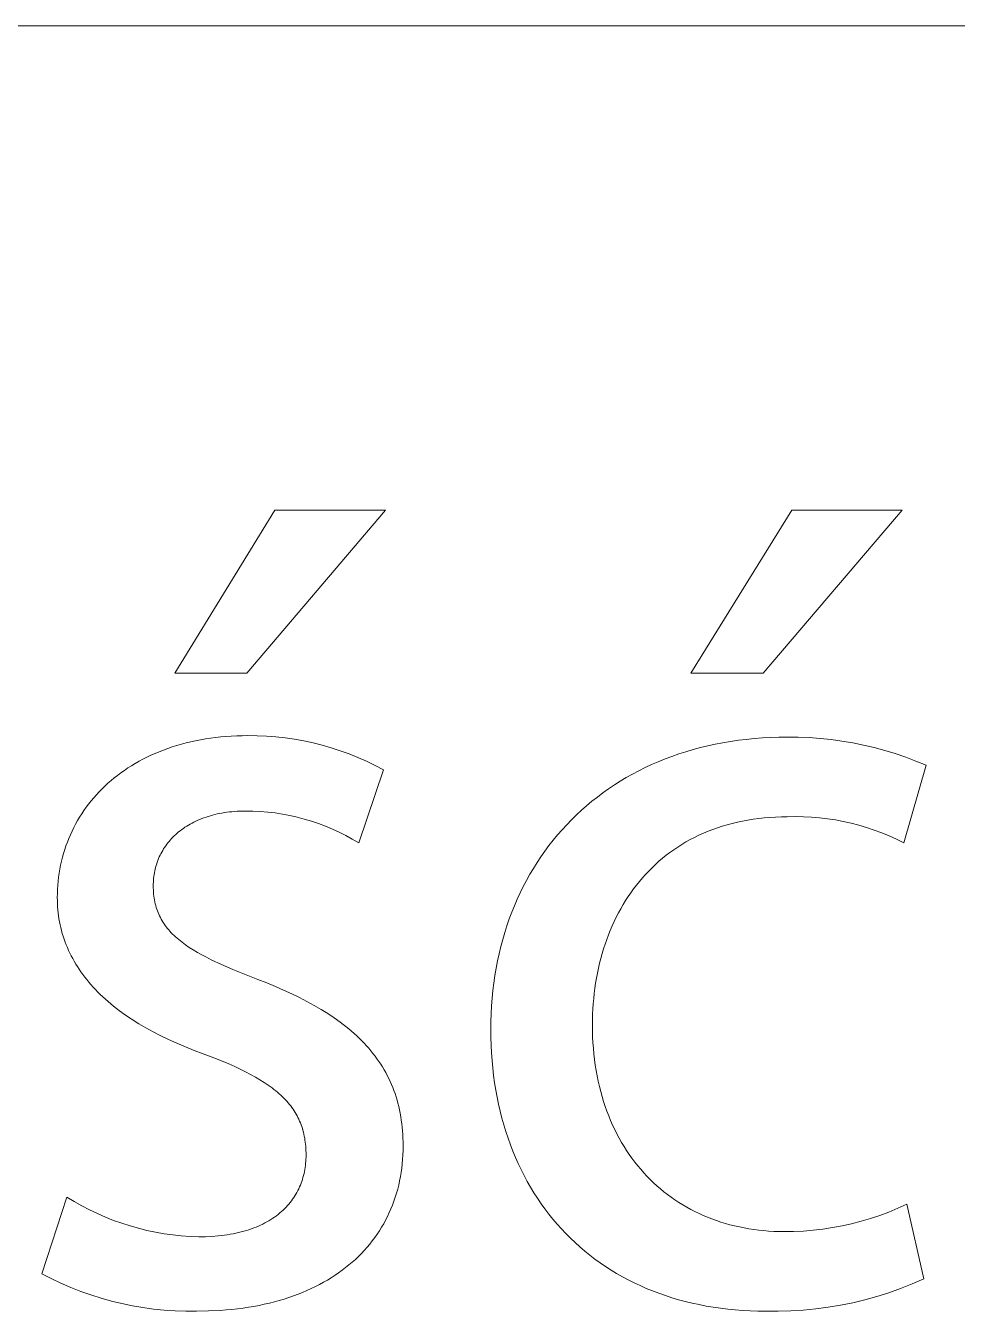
# Model space of a CAD drawing. Header units: millimetres. Extents: x 3269 to 7089, y 1744 to 4413.
# Drawn here: x 6571.49 to 6602.75, y 1807.41 to 1850.54 of the extents above; entities that cross this region are included whole.
import ezdxf

# ---------------------------------------------------------------- set-up
doc = ezdxf.new("R2010")
doc.units = ezdxf.units.MM
doc.header["$MEASUREMENT"] = 0
doc.layers.add('Domyślny', color=7, linetype='Continuous', true_color=0x000000)

msp = doc.modelspace()

# ---------------------------------------------------------------- linework, layer by layer
at = {"layer": 'Domyślny', "color": 18, "lineweight": 15, "true_color": 0x000000}
for p, q in [((5644.925, 1850.541), (7084.909, 1850.541)), ((6576.498, 1828.824), (6579.856, 1834.293)), ((6583.57, 1834.293), (6578.915, 1828.824)), ((6579.856, 1834.293), (6583.57, 1834.293)), ((6593.814, 1828.824), (6597.198, 1834.293)), ((6600.9, 1834.293), (6596.231, 1828.824)), ((6597.198, 1834.293), (6600.9, 1834.293)), ((6578.915, 1828.824), (6576.498, 1828.824)), ((6596.231, 1828.824), (6593.814, 1828.824)), ((6576.872, 1826.478), (6577.031, 1826.517)), ((6577.031, 1826.517), (6577.193, 1826.552)), ((6577.193, 1826.552), (6577.356, 1826.584)), ((6577.356, 1826.584), (6577.523, 1826.613)), ((6577.523, 1826.613), (6577.692, 1826.639)), ((6577.692, 1826.639), (6577.863, 1826.662)), ((6577.863, 1826.662), (6578.036, 1826.681)), ((6578.036, 1826.681), (6578.212, 1826.696)), ((6578.212, 1826.696), (6578.391, 1826.709)), ((6578.391, 1826.709), (6578.572, 1826.718)), ((6578.572, 1826.718), (6578.755, 1826.723)), ((6578.755, 1826.723), (6578.94, 1826.725)), ((6578.94, 1826.725), (6579.257, 1826.722)), ((6579.257, 1826.722), (6579.573, 1826.708)), ((6579.573, 1826.708), (6579.888, 1826.683)), ((6579.888, 1826.683), (6580.203, 1826.648)), ((6580.203, 1826.648), (6580.516, 1826.602)), ((6580.516, 1826.602), (6580.827, 1826.546)), ((6580.827, 1826.546), (6581.136, 1826.479)), ((6594.883, 1826.486), (6595.142, 1826.529)), ((6595.142, 1826.529), (6595.404, 1826.567)), ((6595.404, 1826.567), (6595.669, 1826.6)), ((6595.669, 1826.6), (6595.938, 1826.626)), ((6595.938, 1826.626), (6596.21, 1826.647)), ((6596.21, 1826.647), (6596.485, 1826.662)), ((6596.485, 1826.662), (6596.764, 1826.671)), ((6596.764, 1826.671), (6597.045, 1826.674)), ((6597.045, 1826.674), (6597.413, 1826.672)), ((6597.413, 1826.672), (6597.781, 1826.657)), ((6597.781, 1826.657), (6598.148, 1826.632)), ((6598.148, 1826.632), (6598.514, 1826.594)), ((6598.514, 1826.594), (6598.879, 1826.544)), ((6598.879, 1826.544), (6599.242, 1826.483)), ((6575.695, 1826.064), (6575.833, 1826.126)), ((6575.833, 1826.126), (6575.974, 1826.185)), ((6575.974, 1826.185), (6576.117, 1826.241)), ((6576.117, 1826.241), (6576.263, 1826.295)), ((6576.263, 1826.295), (6576.411, 1826.345)), ((6576.411, 1826.345), (6576.562, 1826.392)), ((6576.562, 1826.392), (6576.716, 1826.437)), ((6576.716, 1826.437), (6576.872, 1826.478)), ((6581.136, 1826.479), (6581.443, 1826.402)), ((6581.443, 1826.402), (6581.747, 1826.315)), ((6581.747, 1826.315), (6582.048, 1826.217)), ((6582.048, 1826.217), (6582.346, 1826.109)), ((6582.346, 1826.109), (6582.639, 1825.992)), ((6593.172, 1826.028), (6593.405, 1826.109)), ((6593.405, 1826.109), (6593.643, 1826.185)), ((6593.643, 1826.185), (6593.884, 1826.256)), ((6593.884, 1826.256), (6594.128, 1826.322)), ((6594.128, 1826.322), (6594.376, 1826.382)), ((6594.376, 1826.382), (6594.628, 1826.436)), ((6594.628, 1826.436), (6594.883, 1826.486)), ((6599.242, 1826.483), (6599.603, 1826.41)), ((6599.603, 1826.41), (6599.961, 1826.326)), ((6599.961, 1826.326), (6600.316, 1826.229)), ((6600.316, 1826.229), (6600.668, 1826.122)), ((6600.668, 1826.122), (6601.017, 1826.003)), ((6574.924, 1825.639), (6575.046, 1825.716)), ((6575.046, 1825.716), (6575.17, 1825.791)), ((6575.17, 1825.791), (6575.297, 1825.863)), ((6575.297, 1825.863), (6575.427, 1825.933)), ((6575.427, 1825.933), (6575.56, 1826)), ((6575.56, 1826), (6575.695, 1826.064)), ((6582.639, 1825.992), (6582.929, 1825.864)), ((6582.929, 1825.864), (6583.214, 1825.727)), ((6583.214, 1825.727), (6583.494, 1825.58)), ((6592.061, 1825.544), (6592.275, 1825.651)), ((6592.275, 1825.651), (6592.494, 1825.753)), ((6592.494, 1825.753), (6592.716, 1825.849)), ((6592.716, 1825.849), (6592.942, 1825.941)), ((6592.942, 1825.941), (6593.172, 1826.028)), ((6601.701, 1825.732), (6600.95, 1823.125)), ((6601.017, 1826.003), (6601.361, 1825.873)), ((6601.361, 1825.873), (6601.701, 1825.732)), ((6574.359, 1825.216), (6574.466, 1825.305)), ((6574.466, 1825.305), (6574.576, 1825.392)), ((6574.576, 1825.392), (6574.689, 1825.477)), ((6574.689, 1825.477), (6574.805, 1825.559)), ((6574.805, 1825.559), (6574.924, 1825.639)), ((6583.494, 1825.58), (6582.667, 1823.125)), ((6591.441, 1825.196), (6591.644, 1825.317)), ((6591.644, 1825.317), (6591.85, 1825.433)), ((6591.85, 1825.433), (6592.061, 1825.544)), ((6573.866, 1824.738), (6573.959, 1824.838)), ((6573.959, 1824.838), (6574.054, 1824.936)), ((6574.054, 1824.936), (6574.153, 1825.032)), ((6574.153, 1825.032), (6574.254, 1825.125)), ((6574.254, 1825.125), (6574.359, 1825.216)), ((6590.672, 1824.665), (6590.858, 1824.805)), ((6590.858, 1824.805), (6591.048, 1824.94)), ((6591.048, 1824.94), (6591.243, 1825.07)), ((6591.243, 1825.07), (6591.441, 1825.196)), ((6573.525, 1824.32), (6573.606, 1824.427)), ((6573.606, 1824.427), (6573.689, 1824.533)), ((6573.689, 1824.533), (6573.776, 1824.637)), ((6573.776, 1824.637), (6573.866, 1824.738)), ((6590.139, 1824.22), (6590.312, 1824.373)), ((6590.312, 1824.373), (6590.49, 1824.521)), ((6590.49, 1824.521), (6590.672, 1824.665)), ((6573.234, 1823.872), (6573.302, 1823.986)), ((6573.302, 1823.986), (6573.373, 1824.099)), ((6573.373, 1824.099), (6573.448, 1824.21)), ((6573.448, 1824.21), (6573.525, 1824.32)), ((6577.403, 1823.942), (6577.335, 1823.915)), ((6577.473, 1823.968), (6577.403, 1823.942)), ((6577.544, 1823.993), (6577.473, 1823.968)), ((6577.616, 1824.017), (6577.544, 1823.993)), ((6577.69, 1824.039), (6577.616, 1824.017)), ((6577.765, 1824.059), (6577.69, 1824.039)), ((6577.842, 1824.079), (6577.765, 1824.059)), ((6577.92, 1824.097), (6577.842, 1824.079)), ((6577.999, 1824.113), (6577.92, 1824.097)), ((6578.079, 1824.128), (6577.999, 1824.113)), ((6578.161, 1824.141), (6578.079, 1824.128)), ((6578.245, 1824.153), (6578.161, 1824.141)), ((6578.329, 1824.164), (6578.245, 1824.153)), ((6578.415, 1824.173), (6578.329, 1824.164)), ((6578.502, 1824.18), (6578.415, 1824.173)), ((6578.591, 1824.186), (6578.502, 1824.18)), ((6578.68, 1824.19), (6578.591, 1824.186)), ((6578.772, 1824.192), (6578.68, 1824.19)), ((6578.864, 1824.193), (6578.772, 1824.192)), ((6579.114, 1824.19), (6578.864, 1824.193)), ((6579.364, 1824.178), (6579.114, 1824.19)), ((6579.613, 1824.158), (6579.364, 1824.178)), ((6579.862, 1824.129), (6579.613, 1824.158)), ((6580.109, 1824.091), (6579.862, 1824.129)), ((6580.355, 1824.044), (6580.109, 1824.091)), ((6580.599, 1823.989), (6580.355, 1824.044)), ((6580.841, 1823.926), (6580.599, 1823.989)), ((6581.08, 1823.854), (6580.841, 1823.926)), ((6589.806, 1823.902), (6589.97, 1824.063)), ((6589.97, 1824.063), (6590.139, 1824.22)), ((6596.086, 1823.946), (6595.902, 1823.922)), ((6596.272, 1823.966), (6596.086, 1823.946)), ((6596.461, 1823.982), (6596.272, 1823.966)), ((6596.653, 1823.993), (6596.461, 1823.982)), ((6596.848, 1824), (6596.653, 1823.993)), ((6597.045, 1824.002), (6596.848, 1824)), ((6597.315, 1824.008), (6597.045, 1824.002)), ((6597.585, 1824.005), (6597.315, 1824.008)), ((6597.854, 1823.992), (6597.585, 1824.005)), ((6598.123, 1823.97), (6597.854, 1823.992)), ((6598.391, 1823.938), (6598.123, 1823.97)), ((6598.658, 1823.898), (6598.391, 1823.938)), ((6572.992, 1823.397), (6573.048, 1823.518)), ((6573.048, 1823.518), (6573.107, 1823.638)), ((6573.107, 1823.638), (6573.169, 1823.756)), ((6573.169, 1823.756), (6573.234, 1823.872)), ((6576.624, 1823.493), (6576.574, 1823.451)), ((6576.676, 1823.534), (6576.624, 1823.493)), ((6576.728, 1823.574), (6576.676, 1823.534)), ((6576.783, 1823.614), (6576.728, 1823.574)), ((6576.838, 1823.652), (6576.783, 1823.614)), ((6576.895, 1823.689), (6576.838, 1823.652)), ((6576.954, 1823.725), (6576.895, 1823.689)), ((6577.014, 1823.759), (6576.954, 1823.725)), ((6577.075, 1823.793), (6577.014, 1823.759)), ((6577.138, 1823.825), (6577.075, 1823.793)), ((6577.202, 1823.856), (6577.138, 1823.825)), ((6577.268, 1823.886), (6577.202, 1823.856)), ((6577.335, 1823.915), (6577.268, 1823.886)), ((6581.317, 1823.774), (6581.08, 1823.854)), ((6581.551, 1823.686), (6581.317, 1823.774)), ((6581.782, 1823.589), (6581.551, 1823.686)), ((6582.009, 1823.485), (6581.782, 1823.589)), ((6589.339, 1823.394), (6589.49, 1823.568)), ((6589.49, 1823.568), (6589.646, 1823.737)), ((6589.646, 1823.737), (6589.806, 1823.902)), ((6594.385, 1823.516), (6594.231, 1823.452)), ((6594.542, 1823.577), (6594.385, 1823.516)), ((6594.702, 1823.634), (6594.542, 1823.577)), ((6594.864, 1823.687), (6594.702, 1823.634)), ((6595.03, 1823.736), (6594.864, 1823.687)), ((6595.198, 1823.782), (6595.03, 1823.736)), ((6595.37, 1823.823), (6595.198, 1823.782)), ((6595.545, 1823.86), (6595.37, 1823.823)), ((6595.722, 1823.893), (6595.545, 1823.86)), ((6595.902, 1823.922), (6595.722, 1823.893)), ((6598.923, 1823.847), (6598.658, 1823.898)), ((6599.187, 1823.788), (6598.923, 1823.847)), ((6599.448, 1823.72), (6599.187, 1823.788)), ((6599.706, 1823.643), (6599.448, 1823.72)), ((6599.962, 1823.557), (6599.706, 1823.643)), ((6600.215, 1823.462), (6599.962, 1823.557)), ((6572.845, 1823.026), (6572.891, 1823.151)), ((6572.891, 1823.151), (6572.94, 1823.275)), ((6572.94, 1823.275), (6572.992, 1823.397)), ((6576.228, 1823.078), (6576.191, 1823.028)), ((6576.266, 1823.128), (6576.228, 1823.078)), ((6576.305, 1823.177), (6576.266, 1823.128)), ((6576.347, 1823.225), (6576.305, 1823.177)), ((6576.389, 1823.272), (6576.347, 1823.225)), ((6576.433, 1823.318), (6576.389, 1823.272)), ((6576.479, 1823.363), (6576.433, 1823.318)), ((6576.526, 1823.407), (6576.479, 1823.363)), ((6576.574, 1823.451), (6576.526, 1823.407)), ((6582.233, 1823.372), (6582.009, 1823.485)), ((6582.452, 1823.252), (6582.233, 1823.372)), ((6582.667, 1823.125), (6582.452, 1823.252)), ((6589.05, 1823.035), (6589.192, 1823.217)), ((6589.192, 1823.217), (6589.339, 1823.394)), ((6593.507, 1823.074), (6593.372, 1822.988)), ((6593.646, 1823.157), (6593.507, 1823.074)), ((6593.788, 1823.236), (6593.646, 1823.157)), ((6593.933, 1823.311), (6593.788, 1823.236)), ((6594.081, 1823.383), (6593.933, 1823.311)), ((6594.231, 1823.452), (6594.081, 1823.383)), ((6600.464, 1823.358), (6600.215, 1823.462)), ((6600.709, 1823.246), (6600.464, 1823.358)), ((6600.95, 1823.125), (6600.709, 1823.246)), ((6572.695, 1822.512), (6572.727, 1822.643)), ((6572.727, 1822.643), (6572.763, 1822.772)), ((6572.763, 1822.772), (6572.803, 1822.9)), ((6572.803, 1822.9), (6572.845, 1823.026)), ((6575.977, 1822.653), (6575.952, 1822.597)), ((6576.003, 1822.709), (6575.977, 1822.653)), ((6576.03, 1822.764), (6576.003, 1822.709)), ((6576.059, 1822.818), (6576.03, 1822.764)), ((6576.09, 1822.872), (6576.059, 1822.818)), ((6576.122, 1822.925), (6576.09, 1822.872)), ((6576.156, 1822.977), (6576.122, 1822.925)), ((6576.191, 1823.028), (6576.156, 1822.977)), ((6588.652, 1822.468), (6588.78, 1822.661)), ((6588.78, 1822.661), (6588.913, 1822.85)), ((6588.913, 1822.85), (6589.05, 1823.035)), ((6592.983, 1822.71), (6592.859, 1822.611)), ((6593.109, 1822.806), (6592.983, 1822.71)), ((6593.239, 1822.898), (6593.109, 1822.806)), ((6593.372, 1822.988), (6593.239, 1822.898)), ((6572.617, 1822.115), (6572.64, 1822.248)), ((6572.64, 1822.248), (6572.666, 1822.381)), ((6572.666, 1822.381), (6572.695, 1822.512)), ((6575.838, 1822.246), (6575.824, 1822.186)), ((6575.853, 1822.306), (6575.838, 1822.246)), ((6575.87, 1822.365), (6575.853, 1822.306)), ((6575.888, 1822.424), (6575.87, 1822.365)), ((6575.908, 1822.482), (6575.888, 1822.424)), ((6575.929, 1822.54), (6575.908, 1822.482)), ((6575.952, 1822.597), (6575.929, 1822.54)), ((6588.41, 1822.072), (6588.529, 1822.272)), ((6588.529, 1822.272), (6588.652, 1822.468)), ((6592.507, 1822.294), (6592.396, 1822.183)), ((6592.622, 1822.403), (6592.507, 1822.294)), ((6592.739, 1822.508), (6592.622, 1822.403)), ((6592.859, 1822.611), (6592.739, 1822.508)), ((6572.57, 1821.708), (6572.583, 1821.845)), ((6572.583, 1821.845), (6572.598, 1821.98)), ((6572.598, 1821.98), (6572.617, 1822.115)), ((6575.776, 1821.814), (6575.774, 1821.751)), ((6575.78, 1821.877), (6575.776, 1821.814)), ((6575.786, 1821.94), (6575.78, 1821.877)), ((6575.793, 1822.002), (6575.786, 1821.94)), ((6575.802, 1822.064), (6575.793, 1822.002)), ((6575.812, 1822.125), (6575.802, 1822.064)), ((6575.824, 1822.186), (6575.812, 1822.125)), ((6588.188, 1821.661), (6588.297, 1821.868)), ((6588.297, 1821.868), (6588.41, 1822.072)), ((6592.081, 1821.831), (6591.982, 1821.708)), ((6592.183, 1821.951), (6592.081, 1821.831)), ((6592.288, 1822.069), (6592.183, 1821.951)), ((6592.396, 1822.183), (6592.288, 1822.069)), ((6572.555, 1821.293), (6572.556, 1821.432)), ((6572.556, 1821.432), (6572.562, 1821.57)), ((6572.562, 1821.57), (6572.57, 1821.708)), ((6575.774, 1821.751), (6575.773, 1821.687)), ((6575.773, 1821.687), (6575.774, 1821.616)), ((6575.774, 1821.616), (6575.776, 1821.546)), ((6575.776, 1821.546), (6575.78, 1821.476)), ((6575.78, 1821.476), (6575.786, 1821.408)), ((6575.786, 1821.408), (6575.793, 1821.342)), ((6575.793, 1821.342), (6575.802, 1821.276)), ((6587.985, 1821.236), (6588.084, 1821.45)), ((6588.084, 1821.45), (6588.188, 1821.661)), ((6591.794, 1821.455), (6591.705, 1821.324)), ((6591.887, 1821.583), (6591.794, 1821.455)), ((6591.982, 1821.708), (6591.887, 1821.583)), ((6572.556, 1821.19), (6572.555, 1821.293)), ((6572.559, 1821.087), (6572.556, 1821.19)), ((6572.565, 1820.984), (6572.559, 1821.087)), ((6572.573, 1820.882), (6572.565, 1820.984)), ((6575.802, 1821.276), (6575.813, 1821.211)), ((6575.813, 1821.211), (6575.825, 1821.148)), ((6575.825, 1821.148), (6575.839, 1821.086)), ((6575.839, 1821.086), (6575.855, 1821.024)), ((6575.855, 1821.024), (6575.872, 1820.964)), ((6575.872, 1820.964), (6575.891, 1820.904)), ((6575.891, 1820.904), (6575.911, 1820.846)), ((6587.802, 1820.798), (6587.891, 1821.018)), ((6587.891, 1821.018), (6587.985, 1821.236)), ((6591.455, 1820.917), (6591.379, 1820.776)), ((6591.535, 1821.055), (6591.455, 1820.917)), ((6591.618, 1821.191), (6591.535, 1821.055)), ((6591.705, 1821.324), (6591.618, 1821.191)), ((6572.584, 1820.781), (6572.573, 1820.882)), ((6572.596, 1820.68), (6572.584, 1820.781)), ((6572.611, 1820.58), (6572.596, 1820.68)), ((6572.629, 1820.481), (6572.611, 1820.58)), ((6572.649, 1820.382), (6572.629, 1820.481)), ((6575.911, 1820.846), (6575.934, 1820.788)), ((6575.934, 1820.788), (6575.958, 1820.732)), ((6575.958, 1820.732), (6575.983, 1820.676)), ((6575.983, 1820.676), (6576.011, 1820.621)), ((6576.011, 1820.621), (6576.04, 1820.567)), ((6576.04, 1820.567), (6576.07, 1820.514)), ((6576.07, 1820.514), (6576.103, 1820.461)), ((6587.64, 1820.346), (6587.719, 1820.574)), ((6587.719, 1820.574), (6587.802, 1820.798)), ((6591.235, 1820.488), (6591.168, 1820.341)), ((6591.305, 1820.633), (6591.235, 1820.488)), ((6591.379, 1820.776), (6591.305, 1820.633)), ((6572.671, 1820.284), (6572.649, 1820.382)), ((6572.695, 1820.186), (6572.671, 1820.284)), ((6572.722, 1820.089), (6572.695, 1820.186)), ((6572.751, 1819.992), (6572.722, 1820.089)), ((6576.103, 1820.461), (6576.137, 1820.409)), ((6576.137, 1820.409), (6576.173, 1820.358)), ((6576.173, 1820.358), (6576.21, 1820.308)), ((6576.21, 1820.308), (6576.25, 1820.258)), ((6576.25, 1820.258), (6576.291, 1820.209)), ((6576.291, 1820.209), (6576.334, 1820.161)), ((6576.334, 1820.161), (6576.378, 1820.113)), ((6576.378, 1820.113), (6576.424, 1820.066)), ((6576.424, 1820.066), (6576.472, 1820.019)), ((6587.498, 1819.883), (6587.566, 1820.116)), ((6587.566, 1820.116), (6587.64, 1820.346)), ((6591.104, 1820.191), (6591.043, 1820.04)), ((6591.168, 1820.341), (6591.104, 1820.191)), ((6572.783, 1819.897), (6572.751, 1819.992)), ((6572.817, 1819.801), (6572.783, 1819.897)), ((6572.853, 1819.707), (6572.817, 1819.801)), ((6572.892, 1819.613), (6572.853, 1819.707)), ((6572.933, 1819.52), (6572.892, 1819.613)), ((6576.472, 1820.019), (6576.522, 1819.973)), ((6576.522, 1819.973), (6576.573, 1819.928)), ((6576.573, 1819.928), (6576.627, 1819.883)), ((6576.627, 1819.883), (6576.682, 1819.838)), ((6576.682, 1819.838), (6576.738, 1819.794)), ((6576.738, 1819.794), (6576.797, 1819.75)), ((6576.797, 1819.75), (6576.857, 1819.707)), ((6576.857, 1819.707), (6576.983, 1819.621)), ((6576.983, 1819.621), (6577.116, 1819.536)), ((6587.377, 1819.407), (6587.435, 1819.647)), ((6587.435, 1819.647), (6587.498, 1819.883)), ((6590.931, 1819.731), (6590.88, 1819.573)), ((6590.985, 1819.886), (6590.931, 1819.731)), ((6591.043, 1820.04), (6590.985, 1819.886)), ((6572.976, 1819.427), (6572.933, 1819.52)), ((6573.022, 1819.335), (6572.976, 1819.427)), ((6573.07, 1819.244), (6573.022, 1819.335)), ((6573.12, 1819.153), (6573.07, 1819.244)), ((6577.116, 1819.536), (6577.257, 1819.453)), ((6577.257, 1819.453), (6577.404, 1819.37)), ((6577.404, 1819.37), (6577.559, 1819.288)), ((6577.559, 1819.288), (6577.721, 1819.206)), ((6577.721, 1819.206), (6578.067, 1819.044)), ((6587.325, 1819.165), (6587.377, 1819.407)), ((6590.788, 1819.253), (6590.746, 1819.09)), ((6590.832, 1819.414), (6590.788, 1819.253)), ((6590.88, 1819.573), (6590.832, 1819.414)), ((6573.173, 1819.063), (6573.12, 1819.153)), ((6573.229, 1818.974), (6573.173, 1819.063)), ((6573.286, 1818.886), (6573.229, 1818.974)), ((6573.347, 1818.798), (6573.286, 1818.886)), ((6573.409, 1818.711), (6573.347, 1818.798)), ((6578.067, 1819.044), (6578.443, 1818.88)), ((6578.443, 1818.88), (6579.284, 1818.545)), ((6587.236, 1818.673), (6587.277, 1818.92)), ((6587.277, 1818.92), (6587.325, 1819.165)), ((6590.673, 1818.759), (6590.642, 1818.591)), ((6590.708, 1818.925), (6590.673, 1818.759)), ((6590.746, 1819.09), (6590.708, 1818.925)), ((6573.474, 1818.624), (6573.409, 1818.711)), ((6573.542, 1818.539), (6573.474, 1818.624)), ((6573.611, 1818.454), (6573.542, 1818.539)), ((6573.684, 1818.37), (6573.611, 1818.454)), ((6573.758, 1818.286), (6573.684, 1818.37)), ((6579.284, 1818.545), (6579.581, 1818.429)), ((6579.581, 1818.429), (6579.869, 1818.31)), ((6587.169, 1818.169), (6587.199, 1818.422)), ((6587.199, 1818.422), (6587.236, 1818.673)), ((6590.614, 1818.422), (6590.589, 1818.251)), ((6590.642, 1818.591), (6590.614, 1818.422)), ((6573.835, 1818.204), (6573.758, 1818.286)), ((6573.915, 1818.122), (6573.835, 1818.204)), ((6573.997, 1818.041), (6573.915, 1818.122)), ((6574.081, 1817.96), (6573.997, 1818.041)), ((6574.168, 1817.881), (6574.081, 1817.96)), ((6579.869, 1818.31), (6580.148, 1818.188)), ((6580.148, 1818.188), (6580.417, 1818.064)), ((6580.417, 1818.064), (6580.677, 1817.937)), ((6580.677, 1817.937), (6580.928, 1817.807)), ((6587.123, 1817.655), (6587.143, 1817.913)), ((6587.143, 1817.913), (6587.169, 1818.169)), ((6590.549, 1817.905), (6590.534, 1817.73)), ((6590.567, 1818.079), (6590.549, 1817.905)), ((6590.589, 1818.251), (6590.567, 1818.079)), ((6574.257, 1817.802), (6574.168, 1817.881)), ((6574.349, 1817.724), (6574.257, 1817.802)), ((6574.443, 1817.647), (6574.349, 1817.724)), ((6574.639, 1817.495), (6574.443, 1817.647)), ((6574.845, 1817.346), (6574.639, 1817.495)), ((6580.928, 1817.807), (6581.17, 1817.675)), ((6581.17, 1817.675), (6581.403, 1817.539)), ((6581.403, 1817.539), (6581.626, 1817.4)), ((6587.109, 1817.395), (6587.123, 1817.655)), ((6590.522, 1817.554), (6590.514, 1817.377)), ((6590.534, 1817.73), (6590.522, 1817.554)), ((6575.061, 1817.201), (6574.845, 1817.346)), ((6575.286, 1817.059), (6575.061, 1817.201)), ((6575.522, 1816.92), (6575.286, 1817.059)), ((6581.626, 1817.4), (6581.84, 1817.257)), ((6581.84, 1817.257), (6582.044, 1817.111)), ((6582.044, 1817.111), (6582.143, 1817.036)), ((6582.143, 1817.036), (6582.239, 1816.961)), ((6587.098, 1816.866), (6587.101, 1817.132)), ((6587.101, 1817.132), (6587.109, 1817.395)), ((6590.509, 1817.198), (6590.507, 1817.019)), ((6590.514, 1817.377), (6590.509, 1817.198)), ((6575.767, 1816.785), (6575.522, 1816.92)), ((6576.023, 1816.654), (6575.767, 1816.785)), ((6576.288, 1816.526), (6576.023, 1816.654)), ((6582.239, 1816.961), (6582.334, 1816.884)), ((6582.334, 1816.884), (6582.425, 1816.807)), ((6582.425, 1816.807), (6582.515, 1816.729)), ((6582.515, 1816.729), (6582.602, 1816.649)), ((6582.602, 1816.649), (6582.687, 1816.569)), ((6587.101, 1816.602), (6587.098, 1816.866)), ((6587.108, 1816.341), (6587.101, 1816.602)), ((6590.507, 1817.019), (6590.509, 1816.819)), ((6590.509, 1816.819), (6590.515, 1816.622)), ((6590.515, 1816.622), (6590.525, 1816.427)), ((6576.564, 1816.402), (6576.288, 1816.526)), ((6576.85, 1816.282), (6576.564, 1816.402)), ((6577.146, 1816.165), (6576.85, 1816.282)), ((6577.452, 1816.052), (6577.146, 1816.165)), ((6582.687, 1816.569), (6582.769, 1816.487)), ((6582.769, 1816.487), (6582.849, 1816.405)), ((6582.849, 1816.405), (6582.927, 1816.321)), ((6582.927, 1816.321), (6583.002, 1816.236)), ((6583.002, 1816.236), (6583.075, 1816.15)), ((6587.122, 1816.083), (6587.108, 1816.341)), ((6590.525, 1816.427), (6590.539, 1816.235)), ((6590.539, 1816.235), (6590.556, 1816.045)), ((6577.899, 1815.881), (6577.452, 1816.052)), ((6578.312, 1815.709), (6577.899, 1815.881)), ((6583.075, 1816.15), (6583.145, 1816.063)), ((6583.145, 1816.063), (6583.214, 1815.975)), ((6583.214, 1815.975), (6583.279, 1815.886)), ((6583.279, 1815.886), (6583.343, 1815.795)), ((6583.343, 1815.795), (6583.404, 1815.703)), ((6587.14, 1815.827), (6587.122, 1816.083)), ((6587.164, 1815.575), (6587.14, 1815.827)), ((6590.556, 1816.045), (6590.578, 1815.857)), ((6590.578, 1815.857), (6590.603, 1815.673)), ((6578.506, 1815.623), (6578.312, 1815.709)), ((6578.691, 1815.536), (6578.506, 1815.623)), ((6578.868, 1815.449), (6578.691, 1815.536)), ((6579.037, 1815.361), (6578.868, 1815.449)), ((6579.198, 1815.271), (6579.037, 1815.361)), ((6583.404, 1815.703), (6583.463, 1815.61)), ((6583.463, 1815.61), (6583.519, 1815.516)), ((6583.519, 1815.516), (6583.573, 1815.42)), ((6583.573, 1815.42), (6583.625, 1815.323)), ((6583.625, 1815.323), (6583.674, 1815.225)), ((6587.192, 1815.325), (6587.164, 1815.575)), ((6587.226, 1815.079), (6587.192, 1815.325)), ((6590.603, 1815.673), (6590.632, 1815.49)), ((6590.632, 1815.49), (6590.664, 1815.311)), ((6590.664, 1815.311), (6590.7, 1815.134)), ((6579.351, 1815.181), (6579.198, 1815.271)), ((6579.496, 1815.09), (6579.351, 1815.181)), ((6579.633, 1814.998), (6579.496, 1815.09)), ((6579.698, 1814.951), (6579.633, 1814.998)), ((6579.762, 1814.904), (6579.698, 1814.951)), ((6579.824, 1814.856), (6579.762, 1814.904)), ((6583.674, 1815.225), (6583.721, 1815.126)), ((6583.721, 1815.126), (6583.765, 1815.025)), ((6583.765, 1815.025), (6583.807, 1814.923)), ((6583.807, 1814.923), (6583.847, 1814.819)), ((6587.265, 1814.835), (6587.226, 1815.079)), ((6590.7, 1815.134), (6590.74, 1814.959)), ((6590.74, 1814.959), (6590.784, 1814.787)), ((6579.884, 1814.808), (6579.824, 1814.856)), ((6579.942, 1814.76), (6579.884, 1814.808)), ((6579.999, 1814.711), (6579.942, 1814.76)), ((6580.053, 1814.661), (6579.999, 1814.711)), ((6580.106, 1814.612), (6580.053, 1814.661)), ((6580.157, 1814.561), (6580.106, 1814.612)), ((6580.206, 1814.51), (6580.157, 1814.561)), ((6580.253, 1814.459), (6580.206, 1814.51)), ((6580.298, 1814.407), (6580.253, 1814.459)), ((6583.847, 1814.819), (6583.884, 1814.714)), ((6583.884, 1814.714), (6583.919, 1814.608)), ((6583.919, 1814.608), (6583.952, 1814.5)), ((6583.952, 1814.5), (6583.982, 1814.391)), ((6587.309, 1814.594), (6587.265, 1814.835)), ((6587.358, 1814.357), (6587.309, 1814.594)), ((6590.784, 1814.787), (6590.831, 1814.618)), ((6590.831, 1814.618), (6590.881, 1814.452)), ((6590.881, 1814.452), (6590.935, 1814.288)), ((6580.342, 1814.355), (6580.298, 1814.407)), ((6580.384, 1814.301), (6580.342, 1814.355)), ((6580.424, 1814.248), (6580.384, 1814.301)), ((6580.463, 1814.193), (6580.424, 1814.248)), ((6580.499, 1814.138), (6580.463, 1814.193)), ((6580.534, 1814.083), (6580.499, 1814.138)), ((6580.568, 1814.026), (6580.534, 1814.083)), ((6580.599, 1813.969), (6580.568, 1814.026)), ((6583.982, 1814.391), (6584.01, 1814.28)), ((6584.01, 1814.28), (6584.035, 1814.168)), ((6584.035, 1814.168), (6584.058, 1814.054)), ((6584.058, 1814.054), (6584.078, 1813.939)), ((6587.412, 1814.123), (6587.358, 1814.357)), ((6587.47, 1813.892), (6587.412, 1814.123)), ((6590.935, 1814.288), (6590.992, 1814.127)), ((6590.992, 1814.127), (6591.052, 1813.969)), ((6580.629, 1813.912), (6580.599, 1813.969)), ((6580.658, 1813.853), (6580.629, 1813.912)), ((6580.684, 1813.794), (6580.658, 1813.853)), ((6580.709, 1813.734), (6580.684, 1813.794)), ((6580.733, 1813.673), (6580.709, 1813.734)), ((6580.755, 1813.612), (6580.733, 1813.673)), ((6580.775, 1813.549), (6580.755, 1813.612)), ((6584.078, 1813.939), (6584.096, 1813.823)), ((6584.096, 1813.823), (6584.112, 1813.704)), ((6584.112, 1813.704), (6584.125, 1813.584)), ((6584.125, 1813.584), (6584.136, 1813.463)), ((6587.534, 1813.664), (6587.47, 1813.892)), ((6587.602, 1813.44), (6587.534, 1813.664)), ((6591.052, 1813.969), (6591.116, 1813.814)), ((6591.116, 1813.814), (6591.183, 1813.661)), ((6591.183, 1813.661), (6591.254, 1813.511)), ((6580.794, 1813.486), (6580.775, 1813.549)), ((6580.811, 1813.422), (6580.794, 1813.486)), ((6580.826, 1813.357), (6580.811, 1813.422)), ((6580.84, 1813.291), (6580.826, 1813.357)), ((6580.853, 1813.224), (6580.84, 1813.291)), ((6580.864, 1813.157), (6580.853, 1813.224)), ((6580.873, 1813.088), (6580.864, 1813.157)), ((6584.136, 1813.463), (6584.145, 1813.34)), ((6584.145, 1813.34), (6584.151, 1813.215)), ((6584.151, 1813.215), (6584.154, 1813.089)), ((6587.676, 1813.219), (6587.602, 1813.44)), ((6587.754, 1813.001), (6587.676, 1813.219)), ((6591.254, 1813.511), (6591.327, 1813.365)), ((6591.327, 1813.365), (6591.404, 1813.221)), ((6591.404, 1813.221), (6591.484, 1813.08)), ((6580.881, 1813.019), (6580.873, 1813.088)), ((6580.888, 1812.948), (6580.881, 1813.019)), ((6580.893, 1812.877), (6580.888, 1812.948)), ((6580.896, 1812.804), (6580.893, 1812.877)), ((6580.898, 1812.73), (6580.896, 1812.804)), ((6580.899, 1812.656), (6580.898, 1812.73)), ((6584.154, 1812.809), (6584.148, 1812.659)), ((6584.154, 1813.089), (6584.156, 1812.961)), ((6584.156, 1812.961), (6584.154, 1812.809)), ((6587.836, 1812.787), (6587.754, 1813.001)), ((6587.924, 1812.577), (6587.836, 1812.787)), ((6591.484, 1813.08), (6591.567, 1812.942)), ((6591.567, 1812.942), (6591.653, 1812.806)), ((6591.653, 1812.806), (6591.742, 1812.674)), ((6580.869, 1812.235), (6580.878, 1812.304)), ((6580.878, 1812.304), (6580.886, 1812.373)), ((6580.886, 1812.373), (6580.892, 1812.443)), ((6580.892, 1812.443), (6580.896, 1812.514)), ((6580.896, 1812.514), (6580.898, 1812.584)), ((6580.898, 1812.584), (6580.899, 1812.656)), ((6584.126, 1812.362), (6584.11, 1812.216)), ((6584.139, 1812.51), (6584.126, 1812.362)), ((6584.148, 1812.659), (6584.139, 1812.51)), ((6588.016, 1812.369), (6587.924, 1812.577)), ((6588.112, 1812.166), (6588.016, 1812.369)), ((6591.742, 1812.674), (6591.834, 1812.545)), ((6591.834, 1812.545), (6591.928, 1812.419)), ((6591.928, 1812.419), (6592.026, 1812.296)), ((6592.026, 1812.296), (6592.126, 1812.176)), ((6580.777, 1811.835), (6580.797, 1811.9)), ((6580.797, 1811.9), (6580.815, 1811.966)), ((6580.815, 1811.966), (6580.831, 1812.033)), ((6580.831, 1812.033), (6580.845, 1812.099)), ((6580.845, 1812.099), (6580.858, 1812.167)), ((6580.858, 1812.167), (6580.869, 1812.235)), ((6584.066, 1811.929), (6584.038, 1811.788)), ((6584.089, 1812.072), (6584.066, 1811.929)), ((6584.11, 1812.216), (6584.089, 1812.072)), ((6588.213, 1811.966), (6588.112, 1812.166)), ((6588.319, 1811.77), (6588.213, 1811.966)), ((6592.126, 1812.176), (6592.23, 1812.059)), ((6592.23, 1812.059), (6592.336, 1811.945)), ((6592.336, 1811.945), (6592.444, 1811.834)), ((6580.592, 1811.401), (6580.624, 1811.461)), ((6580.624, 1811.461), (6580.654, 1811.521)), ((6580.654, 1811.521), (6580.682, 1811.583)), ((6580.682, 1811.583), (6580.708, 1811.645)), ((6580.708, 1811.645), (6580.733, 1811.707)), ((6580.733, 1811.707), (6580.756, 1811.771)), ((6580.756, 1811.771), (6580.777, 1811.835)), ((6583.973, 1811.511), (6583.935, 1811.374)), ((6584.007, 1811.648), (6583.973, 1811.511)), ((6584.038, 1811.788), (6584.007, 1811.648)), ((6588.429, 1811.577), (6588.319, 1811.77)), ((6588.543, 1811.388), (6588.429, 1811.577)), ((6592.444, 1811.834), (6592.556, 1811.727)), ((6592.556, 1811.727), (6592.669, 1811.623)), ((6592.669, 1811.623), (6592.786, 1811.521)), ((6592.786, 1811.521), (6592.905, 1811.424)), ((6592.905, 1811.424), (6593.027, 1811.329)), ((6572.033, 1808.674), (6572.873, 1811.244)), ((6572.873, 1811.244), (6573.123, 1811.092)), ((6573.123, 1811.092), (6573.378, 1810.949)), ((6580.276, 1810.956), (6580.321, 1811.008)), ((6580.321, 1811.008), (6580.365, 1811.061)), ((6580.365, 1811.061), (6580.407, 1811.116)), ((6580.407, 1811.116), (6580.448, 1811.171)), ((6580.448, 1811.171), (6580.487, 1811.227)), ((6580.487, 1811.227), (6580.524, 1811.284)), ((6580.524, 1811.284), (6580.559, 1811.342)), ((6580.559, 1811.342), (6580.592, 1811.401)), ((6583.848, 1811.107), (6583.799, 1810.977)), ((6583.893, 1811.24), (6583.848, 1811.107)), ((6583.935, 1811.374), (6583.893, 1811.24)), ((6588.662, 1811.203), (6588.543, 1811.388)), ((6588.786, 1811.022), (6588.662, 1811.203)), ((6588.913, 1810.845), (6588.786, 1811.022)), ((6593.027, 1811.329), (6593.151, 1811.238)), ((6593.151, 1811.238), (6593.277, 1811.15)), ((6593.277, 1811.15), (6593.406, 1811.065)), ((6593.406, 1811.065), (6593.537, 1810.983)), ((6600.754, 1810.867), (6601.052, 1811.002)), ((6601.052, 1811.002), (6601.625, 1808.496)), ((6573.378, 1810.949), (6573.637, 1810.814)), ((6573.637, 1810.814), (6573.901, 1810.688)), ((6573.901, 1810.688), (6574.169, 1810.571)), ((6574.169, 1810.571), (6574.441, 1810.463)), ((6579.783, 1810.533), (6579.845, 1810.575)), ((6579.845, 1810.575), (6579.905, 1810.619)), ((6579.905, 1810.619), (6579.963, 1810.664)), ((6579.963, 1810.664), (6580.02, 1810.71)), ((6580.02, 1810.71), (6580.075, 1810.757)), ((6580.075, 1810.757), (6580.128, 1810.805)), ((6580.128, 1810.805), (6580.179, 1810.854)), ((6580.179, 1810.854), (6580.228, 1810.904)), ((6580.228, 1810.904), (6580.276, 1810.956)), ((6583.632, 1810.596), (6583.57, 1810.472)), ((6583.691, 1810.721), (6583.632, 1810.596)), ((6583.747, 1810.848), (6583.691, 1810.721)), ((6583.799, 1810.977), (6583.747, 1810.848)), ((6589.045, 1810.671), (6588.913, 1810.845)), ((6589.181, 1810.502), (6589.045, 1810.671)), ((6593.537, 1810.983), (6593.671, 1810.905)), ((6593.671, 1810.905), (6593.806, 1810.831)), ((6593.806, 1810.831), (6593.944, 1810.76)), ((6593.944, 1810.76), (6594.084, 1810.692)), ((6594.084, 1810.692), (6594.227, 1810.627)), ((6594.227, 1810.627), (6594.371, 1810.567)), ((6594.371, 1810.567), (6594.517, 1810.509)), ((6599.834, 1810.524), (6600.144, 1810.628)), ((6600.144, 1810.628), (6600.451, 1810.742)), ((6600.451, 1810.742), (6600.754, 1810.867)), ((6574.441, 1810.463), (6574.717, 1810.365)), ((6574.717, 1810.365), (6574.995, 1810.276)), ((6574.995, 1810.276), (6575.277, 1810.196)), ((6575.277, 1810.196), (6575.561, 1810.126)), ((6575.561, 1810.126), (6575.847, 1810.065)), ((6578.812, 1810.098), (6578.898, 1810.123)), ((6578.898, 1810.123), (6578.981, 1810.15)), ((6578.981, 1810.15), (6579.064, 1810.178)), ((6579.064, 1810.178), (6579.144, 1810.207)), ((6579.144, 1810.207), (6579.222, 1810.238)), ((6579.222, 1810.238), (6579.299, 1810.27)), ((6579.299, 1810.27), (6579.373, 1810.304)), ((6579.373, 1810.304), (6579.446, 1810.339)), ((6579.446, 1810.339), (6579.517, 1810.375)), ((6579.517, 1810.375), (6579.586, 1810.413)), ((6579.586, 1810.413), (6579.654, 1810.451)), ((6579.654, 1810.451), (6579.719, 1810.491)), ((6579.719, 1810.491), (6579.783, 1810.533)), ((6583.434, 1810.232), (6583.361, 1810.115)), ((6583.504, 1810.351), (6583.434, 1810.232)), ((6583.57, 1810.472), (6583.504, 1810.351)), ((6589.322, 1810.337), (6589.181, 1810.502)), ((6589.466, 1810.175), (6589.322, 1810.337)), ((6589.615, 1810.018), (6589.466, 1810.175)), ((6594.517, 1810.509), (6594.666, 1810.456)), ((6594.666, 1810.456), (6594.816, 1810.405)), ((6594.816, 1810.405), (6594.968, 1810.359)), ((6594.968, 1810.359), (6595.122, 1810.316)), ((6595.122, 1810.316), (6595.278, 1810.276)), ((6595.278, 1810.276), (6595.436, 1810.24)), ((6595.436, 1810.24), (6595.596, 1810.208)), ((6595.596, 1810.208), (6595.757, 1810.18)), ((6595.757, 1810.18), (6595.92, 1810.155)), ((6595.92, 1810.155), (6596.085, 1810.134)), ((6596.085, 1810.134), (6596.251, 1810.117)), ((6597.585, 1810.105), (6597.912, 1810.132)), ((6597.912, 1810.132), (6598.237, 1810.169)), ((6598.237, 1810.169), (6598.561, 1810.218)), ((6598.561, 1810.218), (6598.883, 1810.278)), ((6598.883, 1810.278), (6599.203, 1810.349)), ((6599.203, 1810.349), (6599.52, 1810.431)), ((6599.52, 1810.431), (6599.834, 1810.524)), ((6575.847, 1810.065), (6576.135, 1810.014)), ((6576.135, 1810.014), (6576.425, 1809.973)), ((6576.425, 1809.973), (6576.715, 1809.942)), ((6576.715, 1809.942), (6577.007, 1809.92)), ((6577.007, 1809.92), (6577.299, 1809.908)), ((6577.299, 1809.908), (6577.526, 1809.912)), ((6577.526, 1809.912), (6577.744, 1809.922)), ((6577.744, 1809.922), (6577.955, 1809.94)), ((6577.955, 1809.94), (6578.058, 1809.951)), ((6578.058, 1809.951), (6578.159, 1809.964)), ((6578.159, 1809.964), (6578.258, 1809.978)), ((6578.258, 1809.978), (6578.355, 1809.994)), ((6578.355, 1809.994), (6578.45, 1810.012)), ((6578.45, 1810.012), (6578.543, 1810.031)), ((6578.543, 1810.031), (6578.635, 1810.052)), ((6578.635, 1810.052), (6578.724, 1810.074)), ((6578.724, 1810.074), (6578.812, 1810.098)), ((6583.123, 1809.775), (6583.036, 1809.666)), ((6583.206, 1809.886), (6583.123, 1809.775)), ((6583.285, 1809.999), (6583.206, 1809.886)), ((6583.361, 1810.115), (6583.285, 1809.999)), ((6589.768, 1809.865), (6589.615, 1810.018)), ((6589.924, 1809.716), (6589.768, 1809.865)), ((6590.085, 1809.571), (6589.924, 1809.716)), ((6596.251, 1810.117), (6596.419, 1810.104)), ((6596.419, 1810.104), (6596.588, 1810.094)), ((6596.588, 1810.094), (6596.759, 1810.088)), ((6596.759, 1810.088), (6596.931, 1810.086)), ((6596.931, 1810.086), (6597.258, 1810.09)), ((6597.258, 1810.09), (6597.585, 1810.105)), ((6582.757, 1809.353), (6582.658, 1809.253)), ((6582.854, 1809.455), (6582.757, 1809.353)), ((6582.947, 1809.56), (6582.854, 1809.455)), ((6583.036, 1809.666), (6582.947, 1809.56)), ((6590.25, 1809.431), (6590.085, 1809.571)), ((6590.419, 1809.295), (6590.25, 1809.431)), ((6590.591, 1809.163), (6590.419, 1809.295)), ((6582.227, 1808.876), (6582.112, 1808.788)), ((6582.34, 1808.967), (6582.227, 1808.876)), ((6582.449, 1809.06), (6582.34, 1808.967)), ((6582.555, 1809.155), (6582.449, 1809.06)), ((6582.658, 1809.253), (6582.555, 1809.155)), ((6590.768, 1809.036), (6590.591, 1809.163)), ((6590.948, 1808.913), (6590.768, 1809.036)), ((6591.132, 1808.795), (6590.948, 1808.913)), ((6572.353, 1808.509), (6572.033, 1808.674)), ((6572.678, 1808.354), (6572.353, 1808.509)), ((6581.617, 1808.46), (6581.485, 1808.384)), ((6581.745, 1808.538), (6581.617, 1808.46)), ((6581.871, 1808.619), (6581.745, 1808.538)), ((6581.993, 1808.702), (6581.871, 1808.619)), ((6582.112, 1808.788), (6581.993, 1808.702)), ((6591.32, 1808.681), (6591.132, 1808.795)), ((6591.512, 1808.572), (6591.32, 1808.681)), ((6591.707, 1808.467), (6591.512, 1808.572)), ((6591.906, 1808.367), (6591.707, 1808.467)), ((6601.625, 1808.496), (6601.239, 1808.329)), ((6573.008, 1808.211), (6572.678, 1808.354)), ((6573.343, 1808.079), (6573.008, 1808.211)), ((6573.682, 1807.959), (6573.343, 1808.079)), ((6580.631, 1807.986), (6580.478, 1807.929)), ((6580.781, 1808.045), (6580.631, 1807.986)), ((6580.928, 1808.108), (6580.781, 1808.045)), ((6581.072, 1808.173), (6580.928, 1808.108)), ((6581.213, 1808.241), (6581.072, 1808.173)), ((6581.351, 1808.311), (6581.213, 1808.241)), ((6581.485, 1808.384), (6581.351, 1808.311)), ((6592.108, 1808.272), (6591.906, 1808.367)), ((6592.314, 1808.181), (6592.108, 1808.272)), ((6592.523, 1808.096), (6592.314, 1808.181)), ((6592.736, 1808.015), (6592.523, 1808.096)), ((6592.953, 1807.939), (6592.736, 1808.015)), ((6600.452, 1808.036), (6600.052, 1807.91)), ((6600.848, 1808.176), (6600.452, 1808.036)), ((6601.239, 1808.329), (6600.848, 1808.176)), ((6574.025, 1807.85), (6573.682, 1807.959)), ((6574.372, 1807.753), (6574.025, 1807.85)), ((6574.722, 1807.668), (6574.372, 1807.753)), ((6575.074, 1807.595), (6574.722, 1807.668)), ((6575.429, 1807.535), (6575.074, 1807.595)), ((6575.786, 1807.486), (6575.429, 1807.535)), ((6578.967, 1807.547), (6578.785, 1807.52)), ((6579.147, 1807.578), (6578.967, 1807.547)), ((6579.323, 1807.611), (6579.147, 1807.578)), ((6579.497, 1807.648), (6579.323, 1807.611)), ((6579.668, 1807.687), (6579.497, 1807.648)), ((6579.836, 1807.73), (6579.668, 1807.687)), ((6580.001, 1807.775), (6579.836, 1807.73)), ((6580.163, 1807.824), (6580.001, 1807.775)), ((6580.322, 1807.875), (6580.163, 1807.824)), ((6580.478, 1807.929), (6580.322, 1807.875)), ((6593.172, 1807.868), (6592.953, 1807.939)), ((6593.395, 1807.802), (6593.172, 1807.868)), ((6593.622, 1807.741), (6593.395, 1807.802)), ((6593.852, 1807.685), (6593.622, 1807.741)), ((6594.085, 1807.635), (6593.852, 1807.685)), ((6594.321, 1807.589), (6594.085, 1807.635)), ((6594.56, 1807.549), (6594.321, 1807.589)), ((6594.802, 1807.513), (6594.56, 1807.549)), ((6598.413, 1807.546), (6597.997, 1807.491)), ((6598.827, 1807.616), (6598.413, 1807.546)), ((6599.239, 1807.7), (6598.827, 1807.616)), ((6599.647, 1807.798), (6599.239, 1807.7)), ((6600.052, 1807.91), (6599.647, 1807.798)), ((6576.144, 1807.45), (6575.786, 1807.486)), ((6576.503, 1807.426), (6576.144, 1807.45)), ((6576.863, 1807.414), (6576.503, 1807.426)), ((6577.223, 1807.415), (6576.863, 1807.414)), ((6577.63, 1807.422), (6577.223, 1807.415)), ((6578.026, 1807.441), (6577.63, 1807.422)), ((6578.22, 1807.456), (6578.026, 1807.441)), ((6578.411, 1807.474), (6578.22, 1807.456)), ((6578.599, 1807.495), (6578.411, 1807.474)), ((6578.785, 1807.52), (6578.599, 1807.495)), ((6595.048, 1807.483), (6594.802, 1807.513)), ((6595.296, 1807.459), (6595.048, 1807.483)), ((6595.548, 1807.44), (6595.296, 1807.459)), ((6595.802, 1807.426), (6595.548, 1807.44)), ((6596.06, 1807.418), (6595.802, 1807.426)), ((6596.32, 1807.415), (6596.06, 1807.418)), ((6596.74, 1807.412), (6596.32, 1807.415)), ((6597.16, 1807.424), (6596.74, 1807.412)), ((6597.579, 1807.45), (6597.16, 1807.424)), ((6597.997, 1807.491), (6597.579, 1807.45))]:
    msp.add_line(p, q, dxfattribs=at)

doc.saveas('drawing.dxf')
